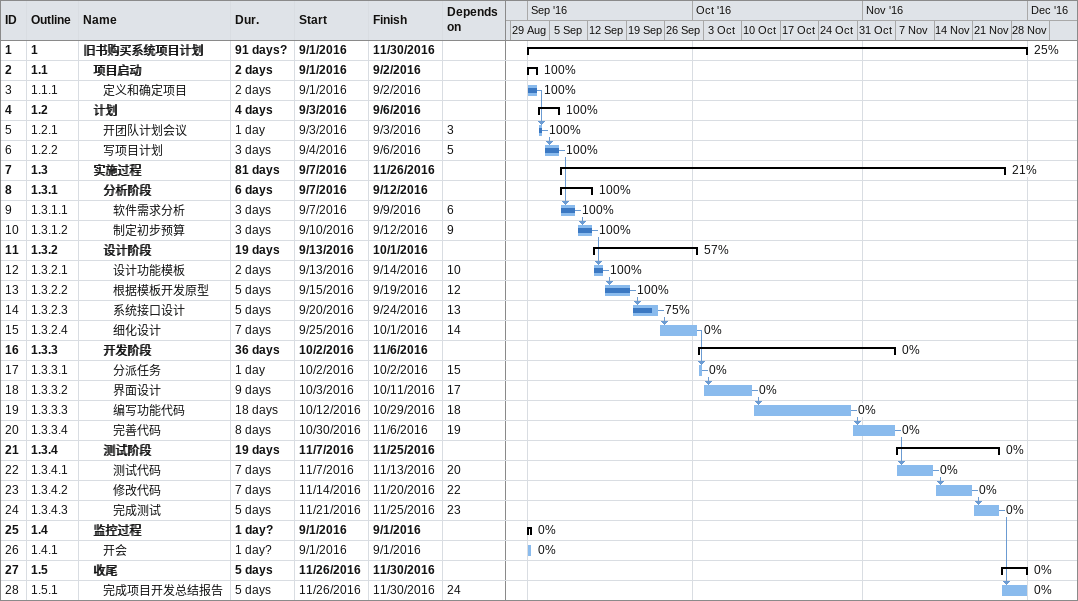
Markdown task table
| ID | WBS | Task | Duration | Start | Finish | Predecessors | % complete |
|---|---|---|---|---|---|---|---|
| 1 | 1 | **旧书购买系统项目计划** | 91d? | 2016-09-01 | 2016-11-30 |  | 25 |
| 2 | 1.1 | **项目启动** | 2d | 2016-09-01 | 2016-09-02 |  | 100 |
| 3 | 1.1.1 | 定义和确定项目 | 2d | 2016-09-01 | 2016-09-02 |  | 100 |
| 4 | 1.2 | **计划** | 4d | 2016-09-03 | 2016-09-06 |  | 100 |
| 5 | 1.2.1 | 开团队计划会议 | 1d | 2016-09-03 | 2016-09-03 | 3 | 100 |
| 6 | 1.2.2 | 写项目计划 | 3d | 2016-09-04 | 2016-09-06 | 5 | 100 |
| 7 | 1.3 | **实施过程** | 81d | 2016-09-07 | 2016-11-26 |  | 21 |
| 8 | 1.3.1 | **分析阶段** | 6d | 2016-09-07 | 2016-09-12 |  | 100 |
| 9 | 1.3.1.1 | 软件需求分析 | 3d | 2016-09-07 | 2016-09-09 | 6 | 100 |
| 10 | 1.3.1.2 | 制定初步预算 | 3d | 2016-09-10 | 2016-09-12 | 9 | 100 |
| 11 | 1.3.2 | **设计阶段** | 19d | 2016-09-13 | 2016-10-01 |  | 57 |
| 12 | 1.3.2.1 | 设计功能模板 | 2d | 2016-09-13 | 2016-09-14 | 10 | 100 |
| 13 | 1.3.2.2 | 根据模板开发原型 | 5d | 2016-09-15 | 2016-09-19 | 12 | 100 |
| 14 | 1.3.2.3 | 系统接口设计 | 5d | 2016-09-20 | 2016-09-24 | 13 | 75 |
| 15 | 1.3.2.4 | 细化设计 | 7d | 2016-09-25 | 2016-10-01 | 14 | 0 |
| 16 | 1.3.3 | **开发阶段** | 36d | 2016-10-02 | 2016-11-06 |  | 0 |
| 17 | 1.3.3.1 | 分派任务 | 1d | 2016-10-02 | 2016-10-02 | 15 | 0 |
| 18 | 1.3.3.2 | 界面设计 | 9d | 2016-10-03 | 2016-10-11 | 17 | 0 |
| 19 | 1.3.3.3 | 编写功能代码 | 18d | 2016-10-12 | 2016-10-29 | 18 | 0 |
| 20 | 1.3.3.4 | 完善代码 | 8d | 2016-10-30 | 2016-11-06 | 19 | 0 |
| 21 | 1.3.4 | **测试阶段** | 19d | 2016-11-07 | 2016-11-25 |  | 0 |
| 22 | 1.3.4.1 | 测试代码 | 7d | 2016-11-07 | 2016-11-13 | 20 | 0 |
| 23 | 1.3.4.2 | 修改代码 | 7d | 2016-11-14 | 2016-11-20 | 22 | 0 |
| 24 | 1.3.4.3 | 完成测试 | 5d | 2016-11-21 | 2016-11-25 | 23 | 0 |
| 25 | 1.4 | **监控过程** | 1d? | 2016-09-01 | 2016-09-01 |  | 0 |
| 26 | 1.4.1 | 开会 | 1d? | 2016-09-01 | 2016-09-01 |  | 0 |
| 27 | 1.5 | **收尾** | 5d | 2016-11-26 | 2016-11-30 |  | 0 |
| 28 | 1.5.1 | 完成项目开发总结报告 | 5d | 2016-11-26 | 2016-11-30 | 24 | 0 |
